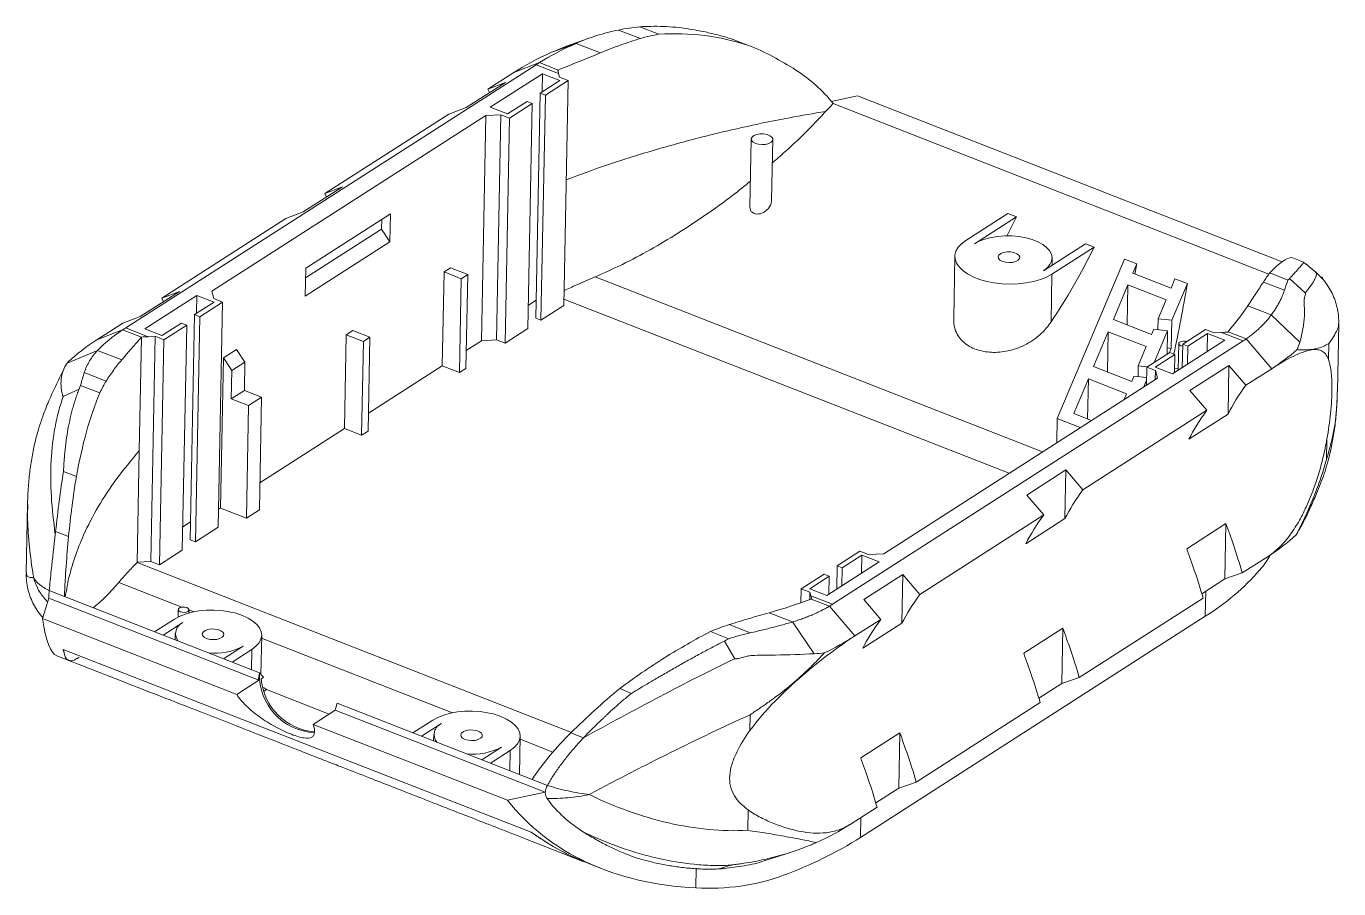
# Model space of a CAD drawing. Header units: inches. Extents: x 1582 to 2189, y 327 to 504.
# Drawn here: x 1750.76 to 1781.13, y 371.31 to 391.26 of the extents above; entities that cross this region are included whole.
import ezdxf

# ---------------------------------------------------------------- set-up
doc = ezdxf.new("R2010")
doc.units = ezdxf.units.IN
doc.header["$LTSCALE"] = 15

msp = doc.modelspace()

# ---------------------------------------------------------------- linework, layer by layer
at = {"color": 7, "linetype": 'Continuous', "lineweight": 15}
for p, q in [((1764.465, 391.169), (1764.97, 390.972)), ((1764.956, 391.244), (1765.401, 391.07)), ((1763.486, 390.859), (1762.945, 390.667)), ((1763.785, 390.98), (1763.265, 390.792)), ((1763.487, 390.859), (1764.045, 390.641)), ((1767.173, 390.93), (1767.472, 390.813)), ((1763.265, 390.792), (1762.945, 390.667)), ((1762.56, 390.366), (1753.063, 384.279)), ((1762.635, 390.414), (1762.041, 390.187)), ((1762.56, 390.366), (1763.078, 390.164)), ((1762.635, 390.414), (1763.07, 390.244)), ((1763.069, 390.196), (1763.07, 390.243)), ((1760.943, 389.378), (1761.848, 389.959)), ((1761.443, 389.804), (1762.041, 390.187)), ((1761.848, 389.959), (1761.443, 389.804)), ((1761.499, 389.384), (1762.706, 390.158)), ((1763.105, 390.002), (1762.652, 389.712)), ((1762.698, 389.741), (1762.706, 390.158)), ((1762.706, 390.158), (1763.105, 390.002)), ((1762.772, 389.665), (1763.3, 390.004)), ((1763.101, 390.082), (1763.078, 390.164)), ((1763.3, 390.004), (1763.101, 390.082)), ((1763.3, 390.004), (1763.198, 384.796)), ((1761.443, 389.804), (1761.478, 389.721)), ((1762.55, 384.504), (1762.652, 389.712)), ((1762.652, 389.712), (1762.772, 389.665)), ((1762.67, 384.457), (1762.772, 389.665)), ((1769.385, 389.518), (1769.994, 389.647)), ((1769.994, 389.647), (1779.82, 385.81)), ((1760.538, 389.224), (1760.943, 389.378)), ((1761.898, 389.229), (1761.499, 389.384)), ((1762.351, 389.519), (1761.898, 389.229)), ((1761.942, 389.134), (1762.47, 389.472)), ((1762.47, 389.472), (1762.351, 389.519)), ((1762.368, 384.264), (1762.47, 389.472)), ((1769.428, 389.467), (1779.515, 385.527)), ((1761.393, 389.192), (1755.056, 385.131)), ((1757.671, 387.387), (1760.538, 389.224)), ((1761.291, 383.984), (1761.393, 389.192)), ((1761.393, 389.192), (1761.743, 389.211)), ((1761.743, 389.211), (1761.641, 384.003)), ((1761.743, 389.211), (1761.942, 389.134)), ((1761.942, 389.134), (1761.84, 383.925)), ((1767.535, 388.647), (1767.504, 387.081)), ((1768.007, 387.231), (1768.035, 388.638)), ((1757.171, 386.961), (1758.076, 387.541)), ((1758.076, 387.541), (1757.671, 387.387)), ((1757.671, 387.387), (1757.706, 387.304)), ((1756.766, 386.807), (1757.171, 386.961)), ((1757.227, 385.665), (1759.188, 386.922)), ((1759.188, 386.922), (1759.175, 386.271)), ((1773.475, 386.927), (1772.501, 386.303)), ((1773.674, 386.849), (1773.475, 386.927)), ((1753.9, 384.969), (1756.766, 386.807)), ((1758.985, 386.792), (1758.98, 386.566)), ((1773.674, 386.849), (1772.701, 386.226)), ((1773.674, 386.849), (1773.448, 386.405)), ((1758.98, 386.566), (1757.222, 385.439)), ((1758.98, 386.566), (1759.175, 386.271)), ((1759.175, 386.271), (1757.214, 385.014)), ((1774.295, 385.603), (1775.268, 386.227)), ((1774.494, 385.525), (1775.468, 386.149)), ((1775.468, 386.149), (1775.268, 386.227)), ((1772.248, 385.939), (1772.22, 384.491)), ((1774.495, 385.731), (1774.498, 385.895)), ((1776.17, 385.874), (1774.614, 382.183)), ((1776.457, 385.762), (1776.17, 385.874)), ((1776.457, 385.762), (1776.365, 385.545)), ((1776.457, 385.762), (1776.415, 385.526)), ((1780.042, 385.905), (1780.316, 385.798)), ((1780.316, 385.798), (1780.365, 385.757)), ((1757.214, 385.014), (1757.227, 385.665)), ((1760.428, 385.574), (1760.385, 383.404)), ((1760.579, 385.671), (1760.428, 385.574)), ((1760.428, 385.574), (1760.826, 385.419)), ((1760.977, 385.515), (1760.579, 385.671)), ((1760.826, 385.419), (1760.784, 383.248)), ((1760.826, 385.419), (1760.977, 385.515)), ((1760.977, 385.515), (1760.935, 383.345)), ((1774.473, 384.419), (1774.494, 385.525)), ((1776.365, 385.545), (1777.248, 385.201)), ((1777.248, 385.201), (1777.339, 385.418)), ((1777.626, 385.306), (1777.339, 385.418)), ((1779.532, 385.551), (1779.955, 385.386)), ((1780.353, 385.089), (1779.986, 385.42)), ((1780.709, 385.463), (1780.756, 385.444)), ((1780.747, 385.417), (1780.756, 385.444)), ((1753.399, 384.544), (1754.304, 385.124)), ((1754.304, 385.124), (1753.9, 384.969)), ((1755.104, 384.957), (1755.056, 385.131)), ((1776.253, 385.278), (1775.915, 384.476)), ((1776.235, 384.351), (1776.253, 385.278)), ((1777.135, 384.933), (1776.253, 385.278)), ((1777.268, 384.456), (1777.626, 385.306)), ((1779.386, 385.342), (1779.872, 385.152)), ((1754.71, 385.033), (1753.503, 384.259)), ((1753.9, 384.969), (1753.934, 384.886)), ((1754.656, 384.587), (1755.109, 384.877)), ((1754.702, 384.616), (1754.71, 385.033)), ((1755.109, 384.877), (1754.71, 385.033)), ((1755.304, 384.879), (1754.775, 384.54)), ((1755.104, 384.957), (1755.304, 384.879)), ((1755.304, 384.879), (1755.202, 379.671)), ((1762.379, 384.805), (1762.559, 384.92)), ((1763.198, 384.796), (1762.67, 384.457)), ((1773.503, 380.921), (1763.201, 384.944)), ((1776.95, 384.494), (1777.135, 384.933)), ((1779.024, 384.792), (1779.567, 384.58)), ((1752.994, 384.389), (1753.399, 384.544)), ((1754.554, 379.379), (1754.656, 384.587)), ((1754.775, 384.54), (1754.656, 384.587)), ((1754.674, 379.332), (1754.775, 384.54)), ((1762.55, 384.504), (1762.67, 384.457)), ((1775.915, 384.476), (1776.797, 384.132)), ((1776.945, 384.241), (1776.95, 384.494)), ((1777.268, 384.456), (1776.95, 384.494)), ((1780.227, 383.948), (1779.567, 384.58)), ((1752.397, 384.006), (1752.994, 384.389)), ((1752.991, 384.233), (1752.397, 384.006)), ((1752.991, 384.233), (1753.426, 384.063)), ((1753.063, 384.279), (1753.581, 384.077)), ((1753.503, 384.259), (1753.902, 384.103)), ((1753.902, 384.103), (1754.354, 384.394)), ((1754.474, 384.347), (1753.946, 384.008)), ((1754.354, 384.394), (1754.474, 384.347)), ((1754.372, 379.139), (1754.474, 384.347)), ((1758.316, 384.22), (1758.165, 384.124)), ((1758.714, 384.065), (1758.316, 384.22)), ((1762.368, 384.264), (1761.84, 383.925)), ((1775.795, 384.191), (1775.457, 383.39)), ((1775.777, 383.265), (1775.795, 384.191)), ((1776.677, 383.847), (1775.795, 384.191)), ((1776.797, 384.132), (1776.848, 384.252)), ((1776.848, 384.252), (1777.166, 384.215)), ((1776.857, 383.481), (1777.166, 384.215)), ((1777.156, 383.673), (1777.166, 384.215)), ((1777.255, 383.805), (1777.268, 384.456)), ((1777.52, 383.906), (1778.048, 384.244)), ((1778.048, 384.244), (1778.247, 384.167)), ((1778.413, 384.176), (1778.247, 384.167)), ((1778.413, 384.176), (1778.916, 383.979)), ((1778.568, 384.192), (1778.99, 384.027)), ((1781.099, 382.814), (1781.129, 384.377)), ((1753.374, 381.438), (1753.426, 384.062)), ((1753.432, 384.069), (1753.432, 384.07)), ((1753.581, 384.077), (1753.746, 384.086)), ((1753.746, 384.086), (1753.644, 378.878)), ((1753.946, 384.008), (1753.746, 384.086)), ((1753.946, 384.008), (1753.844, 378.8)), ((1758.165, 384.124), (1758.122, 381.954)), ((1758.165, 384.124), (1758.563, 383.968)), ((1758.563, 383.968), (1758.521, 381.798)), ((1758.563, 383.968), (1758.714, 384.065)), ((1758.714, 384.065), (1758.672, 381.895)), ((1761.291, 383.984), (1760.943, 383.762)), ((1761.641, 384.003), (1761.291, 383.984)), ((1761.84, 383.925), (1761.641, 384.003)), ((1769.419, 377.892), (1778.916, 383.979)), ((1777.283, 383.22), (1778.49, 383.994)), ((1777.429, 383.918), (1777.417, 383.306)), ((1777.478, 383.867), (1777.519, 383.857)), ((1777.509, 383.365), (1777.52, 383.906)), ((1777.639, 383.859), (1777.52, 383.906)), ((1777.631, 383.443), (1777.639, 383.859)), ((1778.092, 384.149), (1777.639, 383.859)), ((1778.084, 383.733), (1778.092, 384.149)), ((1778.49, 383.994), (1778.092, 384.149)), ((1779.579, 383.338), (1778.989, 384.027)), ((1780.9, 383.917), (1780.892, 383.55)), ((1752.413, 383.762), (1751.705, 383.463)), ((1752.412, 383.761), (1752.971, 383.543)), ((1755.324, 383.588), (1755.256, 380.116)), ((1755.625, 383.782), (1755.324, 383.588)), ((1755.519, 383.294), (1755.324, 383.588)), ((1755.625, 383.782), (1755.82, 383.487)), ((1776.492, 383.407), (1776.677, 383.847)), ((1776.69, 383.374), (1777.218, 383.713)), ((1777.338, 383.666), (1776.885, 383.376)), ((1777.255, 383.805), (1777.158, 383.817)), ((1777.216, 383.711), (1777.255, 383.805)), ((1777.218, 383.713), (1777.338, 383.666)), ((1777.329, 383.25), (1777.338, 383.666)), ((1752.105, 383.247), (1752.61, 383.05)), ((1755.506, 382.643), (1755.519, 383.294)), ((1755.82, 383.487), (1755.519, 383.294)), ((1755.808, 382.836), (1755.82, 383.487)), ((1760.385, 383.404), (1758.68, 382.311)), ((1760.385, 383.404), (1760.784, 383.248)), ((1760.784, 383.248), (1760.935, 383.345)), ((1775.457, 383.39), (1776.339, 383.045)), ((1776.487, 383.154), (1776.492, 383.407)), ((1776.703, 383.382), (1776.492, 383.407)), ((1776.69, 383.374), (1776.682, 382.958)), ((1776.889, 383.296), (1776.69, 383.374)), ((1776.885, 383.376), (1777.283, 383.22)), ((1776.885, 383.088), (1776.889, 383.296)), ((1776.889, 383.296), (1776.938, 383.122)), ((1777.331, 383.353), (1777.418, 383.342)), ((1777.683, 382.834), (1778.589, 383.414)), ((1778.567, 382.287), (1778.589, 383.414)), ((1778.589, 383.414), (1778.981, 382.955)), ((1779.579, 383.338), (1778.981, 382.955)), ((1752.018, 382.952), (1752.463, 382.778)), ((1770.601, 379.06), (1776.938, 383.122)), ((1775.337, 383.105), (1774.999, 382.303)), ((1775.318, 382.178), (1775.337, 383.105)), ((1776.219, 382.76), (1775.337, 383.105)), ((1776.339, 383.045), (1776.39, 383.166)), ((1776.39, 383.166), (1776.685, 383.131)), ((1776.619, 382.918), (1776.684, 383.071)), ((1751.982, 382.863), (1751.616, 382.693)), ((1755.506, 382.643), (1755.808, 382.836)), ((1755.904, 382.487), (1755.506, 382.643)), ((1756.206, 382.68), (1755.808, 382.836)), ((1755.904, 382.487), (1756.206, 382.68)), ((1756.206, 382.68), (1756.155, 380.076)), ((1776.162, 382.624), (1776.219, 382.76)), ((1778.076, 382.375), (1777.683, 382.834)), ((1755.904, 382.487), (1755.854, 379.883)), ((1778.076, 382.375), (1775.209, 380.538)), ((1774.603, 381.626), (1774.614, 382.183)), ((1774.614, 382.183), (1775.148, 381.975)), ((1774.999, 382.303), (1775.41, 382.143)), ((1777.661, 381.707), (1778.567, 382.287)), ((1758.122, 381.954), (1756.167, 380.701)), ((1758.122, 381.954), (1758.521, 381.798)), ((1758.521, 381.798), (1758.672, 381.895)), ((1753.324, 378.854), (1753.374, 381.438)), ((1780.857, 381.717), (1780.847, 381.246)), ((1751.623, 380.964), (1751.922, 380.847)), ((1773.912, 380.416), (1774.817, 380.996)), ((1774.795, 379.87), (1774.817, 380.996)), ((1774.817, 380.996), (1775.209, 380.538)), ((1774.304, 379.958), (1773.912, 380.416)), ((1750.792, 380.201), (1750.761, 378.624)), ((1750.798, 380.173), (1750.798, 380.201)), ((1755.256, 380.116), (1755.21, 380.087)), ((1755.256, 380.116), (1755.854, 379.883)), ((1755.854, 379.883), (1756.155, 380.076)), ((1774.304, 379.958), (1771.438, 378.12)), ((1754.562, 379.795), (1754.382, 379.68)), ((1754.674, 379.332), (1755.202, 379.671)), ((1773.889, 379.289), (1774.795, 379.87)), ((1778.517, 379.755), (1777.612, 379.175)), ((1778.492, 378.475), (1778.517, 379.755)), ((1780.209, 379.603), (1780.176, 379.541)), ((1751.441, 379.574), (1751.741, 379.457)), ((1754.674, 379.332), (1754.554, 379.379)), ((1753.844, 378.8), (1754.372, 379.139)), ((1770.051, 379.119), (1769.523, 378.781)), ((1769.643, 378.734), (1770.095, 379.024)), ((1770.251, 379.042), (1770.051, 379.119)), ((1770.087, 378.608), (1770.095, 379.024)), ((1770.095, 379.024), (1770.494, 378.869)), ((1770.601, 379.06), (1770.251, 379.042)), ((1778.896, 378.615), (1779.494, 378.998)), ((1753.644, 378.878), (1753.324, 378.861)), ((1753.324, 378.854), (1763.376, 374.928)), ((1753.644, 378.878), (1753.844, 378.8)), ((1770.494, 378.869), (1769.287, 378.095)), ((1769.513, 378.24), (1769.523, 378.781)), ((1769.523, 378.781), (1769.643, 378.734)), ((1769.635, 378.318), (1769.643, 378.734)), ((1769.222, 378.588), (1768.693, 378.249)), ((1768.888, 378.251), (1769.341, 378.541)), ((1769.341, 378.541), (1769.222, 378.588)), ((1769.333, 378.124), (1769.341, 378.541)), ((1770.14, 377.999), (1771.045, 378.579)), ((1771.023, 377.452), (1771.045, 378.579)), ((1771.045, 378.579), (1771.438, 378.12)), ((1778.492, 378.475), (1777.961, 378.135)), ((1778.896, 378.615), (1778.492, 378.475)), ((1751.292, 378.205), (1751.643, 378.068)), ((1768.693, 378.249), (1768.687, 377.927)), ((1768.693, 378.249), (1768.893, 378.171)), ((1769.287, 378.095), (1768.888, 378.251)), ((1768.889, 377.999), (1768.893, 378.171)), ((1768.893, 378.171), (1768.916, 378.089)), ((1768.916, 378.089), (1769.419, 377.892)), ((1751.282, 378.029), (1751.135, 377.56)), ((1751.282, 378.029), (1756.14, 376.132)), ((1751.643, 378.068), (1756.159, 376.304)), ((1768.923, 378.011), (1769.346, 377.846)), ((1769.935, 377.157), (1769.344, 377.846)), ((1770.532, 377.54), (1770.14, 377.999)), ((1775.124, 376.198), (1777.991, 378.035)), ((1755.63, 375.804), (1751.135, 377.56)), ((1754.188, 377.546), (1753.73, 377.253)), ((1754.277, 377.768), (1754.273, 377.595)), ((1754.525, 377.689), (1754.527, 377.763)), ((1767.95, 377.694), (1768.493, 377.482)), ((1768.992, 376.747), (1768.493, 377.482)), ((1770.532, 377.54), (1769.935, 377.157)), ((1778.04, 377.612), (1770.065, 372.5)), ((1754.387, 377.469), (1753.929, 377.175)), ((1754.21, 377.213), (1754.207, 377.067)), ((1756.192, 376.269), (1756.209, 377.174)), ((1766.594, 377.259), (1767.017, 377.094)), ((1767.026, 377.42), (1767.512, 377.23)), ((1770.118, 376.872), (1771.023, 377.452)), ((1774.745, 377.337), (1773.84, 376.757)), ((1774.72, 376.057), (1774.745, 377.337)), ((1755.324, 376.63), (1755.782, 376.924)), ((1767.155, 376.631), (1766.914, 377.041)), ((1751.468, 376.701), (1751.745, 376.593)), ((1762.445, 372.618), (1751.619, 376.846)), ((1751.619, 376.846), (1762.445, 372.618)), ((1755.524, 376.552), (1755.981, 376.846)), ((1756.14, 376.132), (1755.63, 375.804)), ((1756.201, 376.17), (1756.252, 376.203)), ((1756.251, 375.968), (1756.323, 375.917)), ((1774.72, 376.057), (1774.189, 375.717)), ((1775.124, 376.198), (1774.72, 376.057)), ((1756.323, 375.917), (1756.268, 375.882)), ((1757.773, 375.35), (1756.323, 375.917)), ((1764.492, 375.939), (1764.766, 375.831)), ((1757.402, 375.112), (1757.912, 375.44)), ((1757.912, 375.44), (1762.771, 373.542)), ((1757.953, 375.604), (1762.469, 373.84)), ((1771.353, 373.78), (1774.219, 375.618)), ((1761.897, 373.357), (1757.402, 375.112)), ((1760.167, 375.211), (1759.709, 374.918)), ((1760.366, 375.134), (1759.908, 374.84)), ((1767.503, 374.968), (1767.51, 375.335)), ((1760.189, 374.878), (1760.186, 374.732)), ((1762.171, 373.957), (1762.188, 374.839)), ((1763.365, 374.918), (1763.657, 374.804)), ((1770.973, 374.92), (1770.068, 374.34)), ((1770.948, 373.64), (1770.973, 374.92)), ((1761.303, 374.295), (1761.761, 374.589)), ((1761.502, 374.218), (1761.96, 374.511)), ((1762.469, 373.84), (1762.819, 373.703)), ((1762.771, 373.542), (1761.897, 373.357)), ((1770.948, 373.64), (1770.417, 373.3)), ((1771.353, 373.78), (1770.948, 373.64)), ((1767.458, 372.664), (1767.467, 373.135)), ((1769.85, 372.817), (1770.447, 373.2)), ((1767.86, 371.967), (1768.441, 372.152)), ((1763.797, 371.886), (1764.074, 371.778)), ((1766.254, 371.33), (1766.263, 371.786)), ((1767.055, 371.857), (1766.8, 371.772))]:
    msp.add_line(p, q, dxfattribs=at)
at = {"color": 8, "linetype": 'Continuous', "lineweight": 15}
for p, q in [((1774.275, 381.415), (1763.921, 385.459)), ((1754.364, 377.825), (1752.902, 378.396)), ((1778.04, 377.612), (1778.051, 378.193)), ((1754.642, 377.716), (1754.527, 377.761)), ((1760.621, 375.381), (1756.208, 377.105)), ((1755.972, 376.377), (1755.981, 376.846)), ((1762.948, 374.472), (1762.187, 374.77)), ((1761.951, 374.042), (1761.96, 374.511)), ((1770.074, 372.961), (1770.065, 372.5))]:
    msp.add_line(p, q, dxfattribs=at)
at = {"color": 7, "linetype": 'Continuous', "lineweight": 15, "flags": 128}
for points in [[(1767.634, 388.546), (1767.707, 388.526), (1767.788, 388.518), (1767.869, 388.524), (1767.941, 388.543), (1767.996, 388.573), (1768.028, 388.61), (1768.034, 388.651), (1768.013, 388.691), (1767.967, 388.725), (1767.901, 388.751), (1767.823, 388.765), (1767.741, 388.765), (1767.663, 388.753), (1767.599, 388.728), (1767.555, 388.694), (1767.536, 388.655), (1767.544, 388.614), (1767.578, 388.576), (1767.634, 388.546)], [(1772.501, 386.303), (1772.4, 386.227), (1772.323, 386.144), (1772.273, 386.055), (1772.25, 385.963), (1772.254, 385.871), (1772.287, 385.779), (1772.346, 385.69), (1772.432, 385.606), (1772.541, 385.529), (1772.671, 385.461), (1772.82, 385.403), (1772.984, 385.356), (1773.16, 385.322), (1773.343, 385.301), (1773.529, 385.294), (1773.715, 385.3), (1773.896, 385.32), (1774.068, 385.354), (1774.228, 385.4), (1774.371, 385.457), (1774.494, 385.525)], [(1772.701, 386.226), (1772.811, 386.285), (1772.94, 386.334), (1773.084, 386.372), (1773.24, 386.397), (1773.402, 386.41), (1773.567, 386.408), (1773.73, 386.393), (1773.887, 386.366), (1774.034, 386.325), (1774.165, 386.274), (1774.279, 386.213), (1774.371, 386.143), (1774.439, 386.068), (1774.482, 385.988), (1774.498, 385.906), (1774.486, 385.825), (1774.448, 385.745), (1774.384, 385.671), (1774.295, 385.603)], [(1773.347, 385.818), (1773.42, 385.797), (1773.501, 385.79), (1773.582, 385.796), (1773.654, 385.815), (1773.709, 385.845), (1773.741, 385.882), (1773.747, 385.922), (1773.726, 385.962), (1773.68, 385.997), (1773.614, 386.022), (1773.536, 386.036), (1773.454, 386.037), (1773.376, 386.024), (1773.312, 386), (1773.268, 385.966), (1773.249, 385.926), (1773.256, 385.886), (1773.291, 385.848), (1773.347, 385.818)], [(1777.617, 383.968), (1777.585, 383.975), (1777.537, 383.977), (1777.491, 383.97), (1777.454, 383.954), (1777.433, 383.933), (1777.43, 383.909), (1777.446, 383.886), (1777.478, 383.867)], [(1754.326, 377.717), (1754.37, 377.706), (1754.419, 377.703), (1754.465, 377.711), (1754.501, 377.726), (1754.523, 377.748), (1754.526, 377.772), (1754.51, 377.795), (1754.477, 377.813), (1754.433, 377.825), (1754.385, 377.827), (1754.339, 377.82), (1754.302, 377.804), (1754.281, 377.783), (1754.278, 377.758), (1754.294, 377.735), (1754.326, 377.717)], [(1755.981, 376.846), (1756.077, 376.918), (1756.147, 376.998), (1756.192, 377.082), (1756.209, 377.169), (1756.199, 377.256), (1756.161, 377.342), (1756.097, 377.425), (1756.007, 377.502), (1755.895, 377.571), (1755.764, 377.631), (1755.615, 377.681), (1755.453, 377.718), (1755.282, 377.743), (1755.107, 377.754), (1754.931, 377.751), (1754.758, 377.735), (1754.594, 377.706), (1754.441, 377.664), (1754.305, 377.61), (1754.188, 377.546)], [(1754.934, 377.099), (1755.007, 377.079), (1755.088, 377.072), (1755.169, 377.078), (1755.241, 377.097), (1755.296, 377.127), (1755.328, 377.164), (1755.333, 377.204), (1755.312, 377.244), (1755.266, 377.279), (1755.201, 377.304), (1755.122, 377.318), (1755.04, 377.319), (1754.963, 377.306), (1754.898, 377.282), (1754.854, 377.248), (1754.835, 377.208), (1754.843, 377.168), (1754.877, 377.13), (1754.934, 377.099)], [(1761.96, 374.511), (1762.055, 374.583), (1762.126, 374.663), (1762.171, 374.747), (1762.188, 374.834), (1762.178, 374.921), (1762.14, 375.007), (1762.076, 375.09), (1761.986, 375.167), (1761.874, 375.236), (1761.742, 375.296), (1761.594, 375.346), (1761.432, 375.383), (1761.261, 375.408), (1761.086, 375.419), (1760.909, 375.417), (1760.737, 375.4), (1760.573, 375.371), (1760.42, 375.329), (1760.284, 375.275), (1760.167, 375.211)], [(1760.913, 374.765), (1760.985, 374.745), (1761.067, 374.737), (1761.148, 374.743), (1761.22, 374.762), (1761.275, 374.792), (1761.307, 374.829), (1761.312, 374.869), (1761.291, 374.909), (1761.245, 374.944), (1761.179, 374.969), (1761.101, 374.983), (1761.019, 374.984), (1760.942, 374.971), (1760.877, 374.947), (1760.833, 374.913), (1760.814, 374.874), (1760.822, 374.833), (1760.856, 374.795), (1760.913, 374.765)]]:
    msp.add_lwpolyline(points, dxfattribs=at)
at = {"color": 7, "linetype": 'Continuous', "lineweight": 15}
for centre, radius, start, end in [((1765.578, 384.617), 6.598, 114.0833, 122.4167), ((1754.876, 380.091), 4.634, 122.3417, 132.8916), ((1777.025, 387.358), 4.763, 302.4311, 311.277), ((1776.994, 382.942), 4.67, 302.3681, 312.4401), ((1775.077, 382.374), 5.609, 301.8917, 318.9189), ((1754.495, 377.213), 0.277, 112.8766, 218.9425), ((1755.117, 378.192), 1.433, 264.299, 297.6727), ((1766.475, 382.592), 6.443, 295.2474, 302.478), ((1757.488, 376.252), 1.33, 177.7433, 267.579), ((1757.534, 376.274), 1.338, 184.4582, 265.6232), ((1760.474, 374.878), 0.277, 112.8766, 218.9425), ((1761.096, 375.858), 1.433, 264.299, 297.6727), ((1766.334, 378.349), 6.555, 294.4029, 302.4344), ((1764.992, 380.573), 9.535, 290.2042, 302.1471)]:
    msp.add_arc(centre, radius, start, end, dxfattribs=at)
for centre, major_axis, ratio, start_param, end_param in [((1779.69, 385.098), (0.824, 7.725), 0.131945, 4.767064, 4.771376), ((1752.328, 384.417), (0.824, 7.725), 0.131945, 2.67698, 3.105655), ((1768.67, 378.035), (7.104, 4.193), 0.738153, 3.237853, 3.984422)]:
    msp.add_ellipse(centre, major_axis=major_axis, ratio=ratio, start_param=start_param, end_param=end_param, dxfattribs=at)
for points, knots in [([(1764.465, 391.169), (1764.378, 391.151), (1764.292, 391.131), (1764.124, 391.088), (1764.041, 391.064), (1763.796, 390.987), (1763.637, 390.927), (1763.487, 390.859)], [0, 0, 0, 0, 0.25, 0.25, 0.5, 0.5, 1, 1, 1, 1]), ([(1765.069, 391.25), (1765.05, 391.249), (1765.012, 391.247), (1764.975, 391.245), (1764.956, 391.244)], [0, 0, 0, 0, 0.500631, 1, 1, 1, 1]), ([(1767.173, 390.93), (1767.131, 390.944), (1767.047, 390.972), (1766.922, 391.009), (1766.743, 391.06), (1766.51, 391.117), (1766.222, 391.175), (1765.935, 391.218), (1765.645, 391.245), (1765.357, 391.258), (1765.164, 391.253), (1765.069, 391.25)], [0, 0, 0, 0, 0.060099, 0.119501, 0.17821, 0.315555, 0.450245, 0.587749, 0.723353, 0.862282, 1, 1, 1, 1]), ([(1764.045, 390.641), (1764.197, 390.704), (1764.349, 390.764), (1764.658, 390.874), (1764.813, 390.924), (1764.97, 390.972)], [0, 0, 0, 0, 0.5, 0.5, 1, 1, 1, 1]), ([(1765.401, 391.07), (1765.756, 391.095), (1766.106, 391.084), (1766.797, 390.998), (1767.138, 390.922), (1767.472, 390.813)], [0, 0, 0, 0, 0.5, 0.5, 1, 1, 1, 1]), ([(1768.568, 390.242), (1768.731, 390.137), (1768.887, 390.021), (1769.177, 389.763), (1769.312, 389.622), (1769.428, 389.467)], [0, 0, 0, 0, 0.5, 0.5, 1, 1, 1, 1]), ([(1768.024, 388.098), (1768.121, 388.181), (1768.418, 388.436), (1768.892, 388.891), (1769.248, 389.274), (1769.428, 389.467)], [0, 0, 0, 0, 0.194388, 0.595536, 1, 1, 1, 1]), ([(1763.921, 385.459), (1764.132, 385.552), (1764.555, 385.741), (1765.198, 386.083), (1765.842, 386.465), (1766.482, 386.889), (1767.044, 387.291), (1767.382, 387.564), (1767.516, 387.672)], [0, 0, 0, 0, 0.174988, 0.350866, 0.527534, 0.705011, 0.883332, 1, 1, 1, 1]), ([(1767.602, 386.927), (1767.624, 386.921), (1767.667, 386.91), (1767.743, 386.919), (1767.819, 386.948), (1767.895, 387), (1767.959, 387.074), (1768.002, 387.156), (1768.002, 387.209), (1768.003, 387.23)], [0, 0, 0, 0, 0.1245186, 0.2488009, 0.3792109, 0.5259509, 0.6930098, 0.8782513, 1, 1, 1, 1]), ([(1767.507, 387.081), (1767.508, 387.055), (1767.511, 387.005), (1767.551, 386.953), (1767.588, 386.934), (1767.602, 386.927)], [0, 0, 0, 0, 0.390097, 0.768865, 1, 1, 1, 1]), ([(1780.042, 385.905), (1779.983, 385.905), (1779.913, 385.876), (1779.744, 385.758), (1779.646, 385.671), (1779.532, 385.551)], [0, 0, 0, 0, 0.5, 0.5, 1, 1, 1, 1]), ([(1779.986, 385.42), (1780.001, 385.435), (1780.03, 385.466), (1780.07, 385.509), (1780.107, 385.549), (1780.141, 385.586), (1780.172, 385.621), (1780.201, 385.652), (1780.232, 385.687), (1780.263, 385.724), (1780.29, 385.757), (1780.308, 385.782), (1780.313, 385.793), (1780.316, 385.798)], [0, 0, 0, 0, 0.070608, 0.141593, 0.212966, 0.284742, 0.356931, 0.429546, 0.502599, 0.625804, 0.751094, 0.874164, 1, 1, 1, 1]), ([(1780.591, 385.574), (1780.552, 385.607), (1780.478, 385.67), (1780.405, 385.733), (1780.37, 385.762)], [0, 0, 0, 0, 0.527517, 1, 1, 1, 1]), ([(1763.205, 385.142), (1763.302, 385.187), (1763.538, 385.295), (1763.78, 385.398), (1763.921, 385.459)], [0, 0, 0, 0, 0.413761, 1, 1, 1, 1]), ([(1779.955, 385.386), (1779.947, 385.367), (1779.931, 385.325), (1779.903, 385.248), (1779.883, 385.186), (1779.872, 385.152)], [0, 0, 0, 0, 0.271398, 0.604732, 1, 1, 1, 1]), ([(1779.955, 385.386), (1779.96, 385.392), (1779.971, 385.403), (1779.981, 385.414), (1779.986, 385.42)], [0, 0, 0, 0, 0.499408, 1, 1, 1, 1]), ([(1781.127, 384.376), (1781.128, 384.416), (1781.13, 384.511), (1781.111, 384.666), (1781.073, 384.836), (1781.014, 385.004), (1780.935, 385.166), (1780.833, 385.321), (1780.72, 385.459), (1780.631, 385.537), (1780.591, 385.572)], [0, 0, 0, 0, 0.091625, 0.219886, 0.349615, 0.480196, 0.611252, 0.742568, 0.884745, 1, 1, 1, 1]), ([(1777.626, 385.306), (1777.576, 385.022), (1777.477, 384.459), (1777.368, 383.934), (1777.314, 383.675)], [0, 0, 0, 0, 0.5053906, 1, 1, 1, 1]), ([(1779.386, 385.342), (1779.331, 385.255), (1779.272, 385.167), (1779.152, 384.983), (1779.089, 384.888), (1779.024, 384.792)], [0, 0, 0, 0, 0.5, 0.5, 1, 1, 1, 1]), ([(1779.567, 384.58), (1779.587, 384.608), (1779.628, 384.664), (1779.682, 384.747), (1779.731, 384.83), (1779.774, 384.912), (1779.813, 384.993), (1779.846, 385.072), (1779.863, 385.125), (1779.872, 385.152)], [0, 0, 0, 0, 0.142983, 0.285871, 0.428699, 0.571542, 0.714342, 0.856852, 1, 1, 1, 1]), ([(1780.227, 383.948), (1780.291, 384.157), (1780.325, 384.362), (1780.335, 384.611), (1780.336, 384.661), (1780.334, 384.758), (1780.332, 384.807), (1780.328, 384.877), (1780.328, 384.9), (1780.329, 384.932), (1780.33, 384.942), (1780.334, 384.96), (1780.337, 384.969), (1780.344, 384.995), (1780.349, 385.013), (1780.355, 385.039), (1780.356, 385.048), (1780.358, 385.062), (1780.359, 385.067), (1780.358, 385.074), (1780.358, 385.077), (1780.358, 385.081), (1780.357, 385.082), (1780.356, 385.086), (1780.355, 385.088), (1780.353, 385.089)], [0, 0, 0, 0, 0.5, 0.5, 0.625, 0.625, 0.75, 0.75, 0.8125, 0.8125, 0.84375, 0.84375, 0.875, 0.875, 0.9375, 0.9375, 0.96875, 0.96875, 0.984375, 0.984375, 0.992188, 0.992188, 0.996094, 0.996094, 1, 1, 1, 1]), ([(1772.226, 384.491), (1772.224, 384.453), (1772.22, 384.356), (1772.26, 384.211), (1772.337, 384.067), (1772.448, 383.946), (1772.581, 383.851), (1772.737, 383.78), (1772.908, 383.734), (1773.092, 383.713), (1773.283, 383.716), (1773.479, 383.745), (1773.673, 383.799), (1773.864, 383.88), (1774.048, 383.987), (1774.219, 384.121), (1774.363, 384.267), (1774.439, 384.372), (1774.473, 384.419)], [0, 0, 0, 0, 0.0451287, 0.1145609, 0.1864488, 0.249348, 0.3142555, 0.3742478, 0.4360248, 0.49532, 0.5562895, 0.616491, 0.6782987, 0.7412502, 0.8057713, 0.8739419, 0.9437106, 1, 1, 1, 1]), ([(1778.989, 384.027), (1779.018, 384.048), (1779.076, 384.09), (1779.158, 384.154), (1779.236, 384.22), (1779.31, 384.289), (1779.381, 384.358), (1779.447, 384.43), (1779.51, 384.504), (1779.548, 384.554), (1779.567, 384.58)], [0, 0, 0, 0, 0.125316, 0.250309, 0.375095, 0.499791, 0.624512, 0.749377, 0.874501, 1, 1, 1, 1]), ([(1780.167, 383.779), (1780.207, 383.774), (1780.247, 383.773), (1780.323, 383.773), (1780.361, 383.774), (1780.469, 383.78), (1780.536, 383.788), (1780.659, 383.814), (1780.716, 383.831), (1780.792, 383.863), (1780.816, 383.876), (1780.86, 383.898), (1780.881, 383.908), (1780.9, 383.917)], [0, 0, 0, 0, 0.125, 0.125, 0.25, 0.25, 0.5, 0.5, 0.75, 0.75, 0.875, 0.875, 1, 1, 1, 1]), ([(1752.412, 383.761), (1752.376, 383.724), (1752.343, 383.685), (1752.282, 383.604), (1752.253, 383.562), (1752.176, 383.433), (1752.134, 383.342), (1752.105, 383.247)], [0, 0, 0, 0, 0.25, 0.25, 0.5, 0.5, 1, 1, 1, 1]), ([(1780.892, 383.55), (1780.853, 383.656), (1780.8, 383.718), (1780.692, 383.768), (1780.652, 383.778), (1780.561, 383.782), (1780.511, 383.777), (1780.403, 383.754), (1780.344, 383.737), (1780.216, 383.689), (1780.146, 383.658), (1779.925, 383.55), (1779.761, 383.455), (1779.579, 383.338)], [0, 0, 0, 0, 0.25, 0.25, 0.375, 0.375, 0.5, 0.5, 0.625, 0.625, 0.75, 0.75, 1, 1, 1, 1]), ([(1780.857, 381.717), (1780.874, 381.812), (1780.889, 381.908), (1780.917, 382.104), (1780.929, 382.204), (1780.95, 382.403), (1780.958, 382.502), (1780.969, 382.694), (1780.972, 382.783), (1780.973, 382.951), (1780.971, 383.027), (1780.964, 383.165), (1780.959, 383.227), (1780.938, 383.394), (1780.918, 383.48), (1780.892, 383.55)], [0, 0, 0, 0, 0.125, 0.125, 0.25, 0.25, 0.375, 0.375, 0.5, 0.5, 0.625, 0.625, 0.75, 0.75, 1, 1, 1, 1]), ([(1751.656, 383.374), (1751.589, 383.242), (1751.458, 382.983), (1751.287, 382.606), (1751.155, 382.275), (1751.051, 381.971), (1750.969, 381.669), (1750.899, 381.341), (1750.844, 380.984), (1750.809, 380.611), (1750.792, 380.343), (1750.793, 380.199), (1750.793, 380.187)], [0, 0, 0, 0, 0.136, 0.265881, 0.383153, 0.47019, 0.561292, 0.664119, 0.769892, 0.878548, 0.989695, 1, 1, 1, 1]), ([(1751.705, 383.463), (1751.629, 383.352), (1751.585, 383.23), (1751.563, 383.035), (1751.563, 382.968), (1751.573, 382.864), (1751.578, 382.829), (1751.589, 382.777), (1751.593, 382.759), (1751.599, 382.732), (1751.602, 382.724), (1751.605, 382.71), (1751.607, 382.706), (1751.609, 382.7), (1751.61, 382.698), (1751.611, 382.695), (1751.612, 382.694), (1751.614, 382.692), (1751.614, 382.692), (1751.616, 382.693)], [0, 0, 0, 0, 0.5, 0.5, 0.75, 0.75, 0.875, 0.875, 0.9375, 0.9375, 0.96875, 0.96875, 0.984375, 0.984375, 0.992187, 0.992187, 0.996094, 0.996094, 1, 1, 1, 1]), ([(1752.971, 383.543), (1752.906, 383.468), (1752.844, 383.39), (1752.724, 383.225), (1752.666, 383.139), (1752.61, 383.05)], [0, 0, 0, 0, 0.5, 0.5, 1, 1, 1, 1]), ([(1752.018, 382.952), (1752.012, 382.937), (1752, 382.908), (1751.988, 382.878), (1751.982, 382.863)], [0, 0, 0, 0, 0.499369, 1, 1, 1, 1]), ([(1751.616, 382.693), (1751.597, 382.638), (1751.578, 382.581), (1751.542, 382.467), (1751.525, 382.409), (1751.478, 382.233), (1751.451, 382.112), (1751.381, 381.742), (1751.351, 381.483), (1751.323, 380.944), (1751.325, 380.665), (1751.359, 380.096), (1751.39, 379.806), (1751.434, 379.511)], [0, 0, 0, 0, 0.0625, 0.0625, 0.125, 0.125, 0.25, 0.25, 0.5, 0.5, 0.75, 0.75, 1, 1, 1, 1]), ([(1751.982, 382.863), (1751.968, 382.825), (1751.939, 382.748), (1751.899, 382.63), (1751.861, 382.509), (1751.815, 382.345), (1751.764, 382.135), (1751.714, 381.876), (1751.674, 381.609), (1751.648, 381.367), (1751.632, 381.151), (1751.626, 381.027), (1751.623, 380.964)], [0, 0, 0, 0, 0.068714, 0.137722, 0.207034, 0.276663, 0.412255, 0.549767, 0.684444, 0.821796, 0.910115, 1, 1, 1, 1]), ([(1752.463, 382.778), (1752.346, 382.5), (1752.244, 382.2), (1752.065, 381.555), (1751.988, 381.212), (1751.922, 380.847)], [0, 0, 0, 0, 0.5, 0.5, 1, 1, 1, 1]), ([(1781.085, 382.522), (1781.088, 382.562), (1781.096, 382.665), (1781.096, 382.771), (1781.097, 382.836)], [0, 0, 0, 0, 0.387099, 1, 1, 1, 1]), ([(1780.211, 379.602), (1780.26, 379.696), (1780.364, 379.894), (1780.506, 380.195), (1780.631, 380.48), (1780.731, 380.737), (1780.814, 380.969), (1780.894, 381.24), (1780.967, 381.546), (1781.027, 381.895), (1781.066, 382.202), (1781.077, 382.395), (1781.081, 382.463)], [0, 0, 0, 0, 0.1052, 0.221498, 0.337395, 0.42577, 0.508047, 0.591402, 0.703214, 0.817899, 0.935903, 1, 1, 1, 1]), ([(1779.494, 378.998), (1779.678, 379.116), (1779.842, 379.279), (1780.063, 379.575), (1780.132, 379.682), (1780.26, 379.903), (1780.319, 380.019), (1780.485, 380.377), (1780.579, 380.63), (1780.7, 381.026), (1780.736, 381.16), (1780.802, 381.433), (1780.831, 381.573), (1780.857, 381.717)], [0, 0, 0, 0, 0.25, 0.25, 0.375, 0.375, 0.5, 0.5, 0.75, 0.75, 0.875, 0.875, 1, 1, 1, 1]), ([(1780.145, 379.496), (1780.183, 379.571), (1780.221, 379.644), (1780.293, 379.791), (1780.328, 379.865), (1780.43, 380.086), (1780.494, 380.232), (1780.612, 380.524), (1780.666, 380.67), (1780.74, 380.886), (1780.763, 380.959), (1780.807, 381.102), (1780.828, 381.173), (1780.847, 381.246)], [0, 0, 0, 0, 0.125, 0.125, 0.25, 0.25, 0.5, 0.5, 0.75, 0.75, 0.875, 0.875, 1, 1, 1, 1]), ([(1751.741, 379.457), (1751.719, 379.233), (1751.7, 379.006), (1751.668, 378.541), (1751.654, 378.305), (1751.643, 378.068)], [0, 0, 0, 0, 0.5, 0.5, 1, 1, 1, 1]), ([(1779.548, 379.037), (1779.54, 379.022), (1779.472, 378.89), (1779.383, 378.783), (1779.305, 378.688)], [0, 0, 0, 0, 0.116389, 1, 1, 1, 1]), ([(1750.764, 378.625), (1750.762, 378.599), (1750.759, 378.519), (1750.773, 378.378), (1750.806, 378.206), (1750.86, 378.037), (1750.934, 377.874), (1751.029, 377.716), (1751.108, 377.621), (1751.149, 377.573)], [0, 0, 0, 0, 0.070337, 0.221216, 0.373923, 0.527711, 0.682115, 0.836852, 1, 1, 1, 1]), ([(1751.293, 378.206), (1751.201, 378.251), (1751.125, 378.3), (1751.005, 378.402), (1750.96, 378.455), (1750.931, 378.509)], [0, 0, 0, 0, 0.5, 0.5, 1, 1, 1, 1]), ([(1752.307, 377.808), (1752.35, 377.842), (1752.456, 377.923), (1752.653, 378.116), (1752.819, 378.303), (1752.902, 378.396)], [0, 0, 0, 0, 0.255057, 0.628459, 1, 1, 1, 1]), ([(1768.493, 377.482), (1768.532, 377.494), (1768.611, 377.519), (1768.725, 377.559), (1768.837, 377.601), (1768.946, 377.645), (1769.051, 377.692), (1769.152, 377.741), (1769.251, 377.792), (1769.313, 377.828), (1769.344, 377.846)], [0, 0, 0, 0, 0.125749, 0.251244, 0.3766, 0.501932, 0.627103, 0.751879, 0.876198, 1, 1, 1, 1]), ([(1767.026, 377.42), (1767.183, 377.469), (1767.338, 377.518), (1767.646, 377.609), (1767.799, 377.652), (1767.95, 377.694)], [0, 0, 0, 0, 0.5, 0.5, 1, 1, 1, 1]), ([(1767.512, 377.23), (1767.562, 377.241), (1767.662, 377.264), (1767.809, 377.298), (1767.953, 377.334), (1768.093, 377.37), (1768.23, 377.407), (1768.363, 377.444), (1768.45, 377.469), (1768.493, 377.482)], [0, 0, 0, 0, 0.1443043, 0.2881233, 0.431427, 0.5742387, 0.7166099, 0.8586922, 1, 1, 1, 1]), ([(1764.492, 375.939), (1764.833, 376.196), (1765.18, 376.433), (1765.881, 376.874), (1766.236, 377.076), (1766.594, 377.259)], [0, 0, 0, 0, 0.5, 0.5, 1, 1, 1, 1]), ([(1767.017, 377.094), (1767.058, 377.107), (1767.14, 377.134), (1767.264, 377.169), (1767.388, 377.202), (1767.471, 377.221), (1767.512, 377.23)], [0, 0, 0, 0, 0.249911, 0.499748, 0.749711, 1, 1, 1, 1]), ([(1764.766, 375.831), (1764.826, 375.868), (1764.946, 375.94), (1765.125, 376.046), (1765.334, 376.169), (1765.571, 376.308), (1765.842, 376.462), (1766.113, 376.614), (1766.384, 376.762), (1766.651, 376.905), (1766.827, 376.996), (1766.914, 377.041)], [0, 0, 0, 0, 0.0842, 0.167169, 0.248919, 0.374202, 0.497419, 0.624966, 0.751201, 0.87619, 1, 1, 1, 1]), ([(1766.914, 377.041), (1766.931, 377.05), (1766.966, 377.068), (1767, 377.085), (1767.017, 377.094)], [0, 0, 0, 0, 0.500592, 1, 1, 1, 1]), ([(1769.935, 377.157), (1769.753, 377.04), (1769.559, 376.906), (1769.152, 376.601), (1768.937, 376.429), (1768.509, 376.062), (1768.295, 375.864), (1767.877, 375.436), (1767.679, 375.212), (1767.503, 374.968)], [0, 0, 0, 0, 0.25, 0.25, 0.5, 0.5, 0.75, 0.75, 1, 1, 1, 1]), ([(1751.619, 376.846), (1751.629, 376.794), (1751.65, 376.69), (1751.705, 376.605), (1751.786, 376.576), (1751.877, 376.596), (1751.954, 376.65), (1751.985, 376.671)], [0, 0, 0, 0, 0.210912, 0.423288, 0.640207, 0.85869, 1, 1, 1, 1]), ([(1751.619, 376.846), (1751.63, 376.793), (1751.652, 376.687), (1751.694, 376.613), (1751.734, 376.604), (1751.744, 376.601)], [0, 0, 0, 0, 0.419633, 0.839294, 1, 1, 1, 1]), ([(1751.741, 376.594), (1752.032, 376.481), (1752.595, 376.261), (1753.408, 375.943), (1754.163, 375.649), (1754.857, 375.378), (1755.492, 375.13), (1756.058, 374.909), (1756.557, 374.714), (1756.993, 374.543), (1757.389, 374.389), (1757.756, 374.245), (1758.19, 374.076), (1758.68, 373.885), (1759.118, 373.714), (1759.43, 373.592), (1759.649, 373.506), (1759.905, 373.406), (1760.233, 373.278), (1760.642, 373.118), (1761.138, 372.925), (1761.704, 372.704), (1762.339, 372.456), (1763.045, 372.18), (1763.539, 371.987), (1763.798, 371.886)], [0, 0, 0, 0, 0.072357, 0.139788, 0.202291, 0.259863, 0.312501, 0.360203, 0.400655, 0.436714, 0.468792, 0.499213, 0.528334, 0.576997, 0.621518, 0.637872, 0.655174, 0.676427, 0.701705, 0.737054, 0.778126, 0.824936, 0.877503, 0.935849, 1, 1, 1, 1]), ([(1763.657, 374.804), (1763.946, 374.965), (1764.238, 375.124), (1764.828, 375.442), (1765.123, 375.599), (1766.001, 376.06), (1766.58, 376.356), (1767.155, 376.631)], [0, 0, 0, 0, 0.25, 0.25, 0.5, 0.5, 1, 1, 1, 1]), ([(1767.155, 376.631), (1767.157, 376.628), (1767.16, 376.628), (1767.165, 376.627), (1767.167, 376.627), (1767.175, 376.627), (1767.18, 376.628), (1767.195, 376.63), (1767.205, 376.632), (1767.234, 376.638), (1767.254, 376.642), (1767.312, 376.657), (1767.35, 376.667), (1767.408, 376.682), (1767.427, 376.687), (1767.465, 376.696), (1767.485, 376.699), (1767.544, 376.706), (1767.583, 376.707), (1767.702, 376.712), (1767.781, 376.712), (1767.938, 376.714), (1768.016, 376.715), (1768.404, 376.721), (1768.705, 376.731), (1768.992, 376.747)], [0, 0, 0, 0, 0.003906, 0.003906, 0.007813, 0.007813, 0.015625, 0.015625, 0.03125, 0.03125, 0.0625, 0.0625, 0.125, 0.125, 0.15625, 0.15625, 0.1875, 0.1875, 0.25, 0.25, 0.375, 0.375, 0.5, 0.5, 1, 1, 1, 1]), ([(1769.223, 376.765), (1769.162, 376.695), (1769.099, 376.628), (1768.97, 376.496), (1768.904, 376.431), (1768.704, 376.24), (1768.565, 376.116), (1768.278, 375.878), (1768.13, 375.765), (1767.901, 375.602), (1767.824, 375.549), (1767.668, 375.442), (1767.589, 375.389), (1767.51, 375.335)], [0, 0, 0, 0, 0.125, 0.125, 0.25, 0.25, 0.5, 0.5, 0.75, 0.75, 0.875, 0.875, 1, 1, 1, 1]), ([(1757.402, 375.112), (1757.428, 375.038), (1757.438, 374.976), (1757.43, 374.902), (1757.424, 374.88), (1757.402, 374.844), (1757.387, 374.829), (1757.329, 374.796), (1757.271, 374.789), (1757.153, 374.805), (1757.107, 374.815), (1757.008, 374.843), (1756.955, 374.861), (1756.839, 374.906), (1756.778, 374.932), (1756.653, 374.991), (1756.588, 375.024), (1756.398, 375.128), (1756.273, 375.207), (1756.102, 375.329), (1756.047, 375.371), (1755.944, 375.456), (1755.896, 375.499), (1755.762, 375.629), (1755.687, 375.717), (1755.63, 375.804)], [0, 0, 0, 0, 0.125, 0.125, 0.1875, 0.1875, 0.25, 0.25, 0.375, 0.375, 0.4375, 0.4375, 0.5, 0.5, 0.5625, 0.5625, 0.625, 0.625, 0.75, 0.75, 0.8125, 0.8125, 0.875, 0.875, 1, 1, 1, 1]), ([(1763.657, 374.804), (1763.708, 374.857), (1763.801, 374.953), (1763.929, 375.082), (1764.032, 375.182), (1764.109, 375.255), (1764.16, 375.303), (1764.217, 375.358), (1764.289, 375.423), (1764.384, 375.509), (1764.479, 375.593), (1764.575, 375.674), (1764.67, 375.754), (1764.734, 375.806), (1764.766, 375.831)], [0, 0, 0, 0, 0.146208, 0.26583, 0.360035, 0.429729, 0.476389, 0.50013, 0.58551, 0.670036, 0.753728, 0.836606, 0.91869, 1, 1, 1, 1]), ([(1767.51, 375.335), (1766.899, 375.06), (1766.281, 374.763), (1765.341, 374.298), (1765.025, 374.138), (1764.402, 373.818), (1764.094, 373.655), (1763.789, 373.489)], [0, 0, 0, 0, 0.5, 0.5, 0.75, 0.75, 1, 1, 1, 1]), ([(1762.469, 373.84), (1762.592, 374.034), (1762.732, 374.219), (1763.034, 374.579), (1763.196, 374.751), (1763.365, 374.918)], [0, 0, 0, 0, 0.5, 0.5, 1, 1, 1, 1]), ([(1762.819, 373.703), (1762.84, 373.739), (1762.881, 373.81), (1762.949, 373.917), (1763.02, 374.025), (1763.097, 374.134), (1763.179, 374.244), (1763.265, 374.355), (1763.356, 374.466), (1763.452, 374.579), (1763.552, 374.692), (1763.622, 374.766), (1763.657, 374.804)], [0, 0, 0, 0, 0.090028, 0.182057, 0.276183, 0.372502, 0.471109, 0.572103, 0.67554, 0.781379, 0.889558, 1, 1, 1, 1]), ([(1767.467, 373.135), (1767.405, 373.18), (1767.346, 373.228), (1767.236, 373.336), (1767.186, 373.396), (1767.104, 373.529), (1767.073, 373.603), (1767.036, 373.764), (1767.032, 373.849), (1767.047, 374.025), (1767.066, 374.115), (1767.121, 374.292), (1767.157, 374.381), (1767.282, 374.641), (1767.386, 374.807), (1767.503, 374.968)], [0, 0, 0, 0, 0.125, 0.125, 0.25, 0.25, 0.375, 0.375, 0.5, 0.5, 0.625, 0.625, 0.75, 0.75, 1, 1, 1, 1]), ([(1762.771, 373.542), (1762.771, 373.553), (1762.773, 373.573), (1762.779, 373.605), (1762.789, 373.638), (1762.802, 373.671), (1762.813, 373.692), (1762.819, 373.703)], [0, 0, 0, 0, 0.1904, 0.385481, 0.585488, 0.790403, 1, 1, 1, 1]), ([(1762.814, 373.399), (1762.808, 373.407), (1762.797, 373.424), (1762.785, 373.451), (1762.776, 373.48), (1762.771, 373.51), (1762.771, 373.531), (1762.771, 373.542), (1762.771, 373.542)], [0, 0, 0, 0, 0.206204, 0.406176, 0.602145, 0.796476, 0.991596, 1, 1, 1, 1]), ([(1762.819, 373.703), (1762.976, 373.652), (1763.136, 373.609), (1763.462, 373.537), (1763.627, 373.509), (1763.789, 373.489)], [0, 0, 0, 0, 0.5, 0.5, 1, 1, 1, 1]), ([(1762.814, 373.399), (1762.971, 373.395), (1763.132, 373.402), (1763.46, 373.433), (1763.626, 373.457), (1763.789, 373.489)], [0, 0, 0, 0, 0.5, 0.5, 1, 1, 1, 1]), ([(1763.673, 372.613), (1763.504, 372.719), (1763.346, 372.836), (1763.058, 373.095), (1762.926, 373.238), (1762.814, 373.399)], [0, 0, 0, 0, 0.5, 0.5, 1, 1, 1, 1]), ([(1763.789, 373.489), (1764.087, 373.344), (1764.389, 373.217), (1765, 372.998), (1765.31, 372.907), (1765.929, 372.764), (1766.239, 372.713), (1766.852, 372.654), (1767.156, 372.647), (1767.458, 372.664)], [0, 0, 0, 0, 0.25, 0.25, 0.5, 0.5, 0.75, 0.75, 1, 1, 1, 1]), ([(1767.467, 373.135), (1767.561, 373.067), (1767.659, 373.01), (1767.858, 372.907), (1767.959, 372.861), (1768.263, 372.74), (1768.467, 372.678), (1768.874, 372.599), (1769.074, 372.585), (1769.372, 372.621), (1769.471, 372.644), (1769.664, 372.712), (1769.758, 372.758), (1769.85, 372.817)], [0, 0, 0, 0, 0.125, 0.125, 0.25, 0.25, 0.5, 0.5, 0.75, 0.75, 0.875, 0.875, 1, 1, 1, 1]), ([(1763.799, 371.89), (1763.652, 371.949), (1763.342, 372.075), (1762.888, 372.319), (1762.593, 372.518), (1762.445, 372.618)], [0, 0, 0, 0, 0.308383, 0.653309, 1, 1, 1, 1]), ([(1762.445, 372.618), (1762.622, 372.5), (1762.976, 372.265), (1763.435, 372.028), (1763.717, 371.924), (1763.8, 371.894)], [0, 0, 0, 0, 0.4132818, 0.8265914, 1, 1, 1, 1]), ([(1769.042, 372.38), (1768.985, 372.393), (1768.926, 372.405), (1768.807, 372.43), (1768.747, 372.442), (1768.561, 372.478), (1768.433, 372.502), (1768.169, 372.549), (1768.033, 372.573), (1767.822, 372.607), (1767.75, 372.618), (1767.605, 372.64), (1767.532, 372.651), (1767.458, 372.664)], [0, 0, 0, 0, 0.125, 0.125, 0.25, 0.25, 0.5, 0.5, 0.75, 0.75, 0.875, 0.875, 1, 1, 1, 1]), ([(1767.055, 371.857), (1766.987, 371.854), (1766.916, 371.851), (1766.777, 371.849), (1766.707, 371.85), (1766.498, 371.855), (1766.358, 371.864), (1765.936, 371.904), (1765.653, 371.952), (1765.083, 372.083), (1764.798, 372.167), (1764.231, 372.367), (1763.95, 372.482), (1763.673, 372.613)], [0, 0, 0, 0, 0.0625, 0.0625, 0.125, 0.125, 0.25, 0.25, 0.5, 0.5, 0.75, 0.75, 1, 1, 1, 1]), ([(1764.897, 372.021), (1764.853, 372.037), (1764.763, 372.068), (1764.63, 372.12), (1764.498, 372.175), (1764.365, 372.234), (1764.182, 372.322), (1763.948, 372.445), (1763.765, 372.556), (1763.673, 372.613)], [0, 0, 0, 0, 0.101941, 0.205238, 0.309947, 0.416119, 0.523805, 0.75765, 1, 1, 1, 1]), ([(1768.927, 372.331), (1768.638, 372.21), (1768.334, 372.111), (1767.863, 371.994), (1767.704, 371.96), (1767.462, 371.916), (1767.381, 371.903), (1767.259, 371.885), (1767.218, 371.879), (1767.157, 371.871), (1767.137, 371.868), (1767.106, 371.864), (1767.096, 371.863), (1767.08, 371.861), (1767.075, 371.86), (1767.067, 371.859), (1767.065, 371.859), (1767.06, 371.858), (1767.057, 371.858), (1767.055, 371.857)], [0, 0, 0, 0, 0.5, 0.5, 0.75, 0.75, 0.875, 0.875, 0.9375, 0.9375, 0.96875, 0.96875, 0.984375, 0.984375, 0.992188, 0.992188, 0.996094, 0.996094, 1, 1, 1, 1]), ([(1766.8, 371.772), (1766.748, 371.77), (1766.644, 371.766), (1766.487, 371.766), (1766.328, 371.771), (1766.169, 371.781), (1766.008, 371.795), (1765.797, 371.821), (1765.534, 371.864), (1765.217, 371.931), (1765.005, 371.991), (1764.897, 372.021)], [0, 0, 0, 0, 0.082693, 0.16582, 0.249395, 0.333437, 0.41796, 0.502981, 0.665225, 0.830867, 1, 1, 1, 1]), ([(1766.905, 371.779), (1766.888, 371.778), (1766.852, 371.775), (1766.817, 371.773), (1766.8, 371.772)], [0, 0, 0, 0, 0.499394, 1, 1, 1, 1]), ([(1767.859, 371.968), (1767.852, 371.966), (1767.698, 371.907), (1767.38, 371.836), (1767.064, 371.798), (1766.905, 371.779)], [0, 0, 0, 0, 0.022917, 0.508089, 1, 1, 1, 1]), ([(1768.285, 371.625), (1767.964, 371.505), (1767.634, 371.423), (1766.957, 371.327), (1766.61, 371.313), (1766.254, 371.33)], [0, 0, 0, 0, 0.5, 0.5, 1, 1, 1, 1])]:
    msp.add_open_spline(points, degree=3, knots=knots, dxfattribs=at)
for points in [[(1764.465, 391.169), (1764.629, 391.203), (1764.793, 391.228), (1764.956, 391.244)], [(1763.486, 390.859), (1763.17, 390.721), (1762.884, 390.572), (1762.635, 390.414)], [(1763.487, 390.859), (1763.487, 390.859), (1763.486, 390.859), (1763.486, 390.859)], [(1765.401, 391.07), (1765.257, 391.047), (1765.113, 391.014), (1764.97, 390.972)], [(1762.945, 390.667), (1762.925, 390.658), (1762.905, 390.65), (1762.886, 390.641)], [(1763.07, 390.244), (1763.389, 390.373), (1763.714, 390.506), (1764.045, 390.641)], [(1767.472, 390.813), (1767.855, 390.663), (1768.22, 390.467), (1768.568, 390.242)], [(1762.635, 390.414), (1762.61, 390.398), (1762.585, 390.382), (1762.56, 390.366)], [(1763.057, 390.239), (1763.061, 390.241), (1763.066, 390.242), (1763.07, 390.244)], [(1763.057, 390.238), (1763.061, 390.24), (1763.066, 390.242), (1763.07, 390.243)], [(1763.078, 390.164), (1763.071, 390.189), (1763.064, 390.214), (1763.057, 390.239)], [(1774.473, 384.419), (1774.836, 384.957), (1775.167, 385.534), (1775.468, 386.149)], [(1779.386, 385.342), (1779.437, 385.42), (1779.486, 385.49), (1779.532, 385.551)], [(1779.024, 384.792), (1778.882, 384.582), (1778.73, 384.382), (1778.568, 384.192)], [(1752.991, 384.233), (1752.757, 384.081), (1752.563, 383.923), (1752.413, 383.762)], [(1753.063, 384.279), (1753.039, 384.264), (1753.014, 384.248), (1752.991, 384.233)], [(1778.561, 384.184), (1778.512, 384.181), (1778.462, 384.178), (1778.413, 384.176)], [(1778.568, 384.192), (1778.566, 384.189), (1778.563, 384.187), (1778.561, 384.184)], [(1753.426, 384.063), (1753.264, 383.884), (1753.112, 383.711), (1752.971, 383.543)], [(1753.432, 384.07), (1753.43, 384.068), (1753.428, 384.065), (1753.426, 384.063)], [(1753.432, 384.069), (1753.43, 384.067), (1753.428, 384.064), (1753.426, 384.062)], [(1753.432, 384.07), (1753.482, 384.072), (1753.531, 384.075), (1753.581, 384.077)], [(1778.916, 383.979), (1778.941, 383.995), (1778.965, 384.011), (1778.989, 384.027)], [(1780.167, 383.779), (1780.189, 383.835), (1780.209, 383.891), (1780.227, 383.948)], [(1752.413, 383.762), (1752.413, 383.762), (1752.412, 383.762), (1752.412, 383.761)], [(1751.722, 383.486), (1751.716, 383.478), (1751.71, 383.471), (1751.705, 383.463)], [(1752.105, 383.247), (1752.076, 383.157), (1752.047, 383.059), (1752.018, 382.952)], [(1752.61, 383.05), (1752.559, 382.968), (1752.51, 382.877), (1752.463, 382.778)], [(1778.981, 382.955), (1778.813, 382.725), (1778.676, 382.502), (1778.567, 382.287)], [(1778.076, 382.375), (1777.908, 382.145), (1777.771, 381.922), (1777.661, 381.707)], [(1751.623, 380.964), (1751.554, 380.52), (1751.491, 380.052), (1751.441, 379.574)], [(1751.922, 380.847), (1751.847, 380.403), (1751.788, 379.935), (1751.741, 379.457)], [(1775.209, 380.538), (1775.041, 380.308), (1774.904, 380.085), (1774.795, 379.87)], [(1774.304, 379.958), (1774.136, 379.727), (1773.999, 379.505), (1773.889, 379.289)], [(1778.517, 379.755), (1778.63, 379.439), (1778.765, 379.075), (1778.896, 378.615)], [(1751.434, 379.511), (1751.401, 379.237), (1751.369, 378.956), (1751.34, 378.671)], [(1751.441, 379.574), (1751.439, 379.553), (1751.437, 379.532), (1751.434, 379.511)], [(1780.176, 379.541), (1780.167, 379.526), (1780.156, 379.511), (1780.145, 379.496)], [(1777.612, 379.175), (1777.725, 378.859), (1777.86, 378.495), (1777.991, 378.035)], [(1752.902, 378.396), (1752.935, 378.435), (1753.002, 378.512), (1753.106, 378.627), (1753.213, 378.741), (1753.287, 378.816), (1753.324, 378.854)], [(1751.34, 378.671), (1751.323, 378.517), (1751.307, 378.361), (1751.292, 378.205)], [(1751.292, 378.205), (1751.287, 378.144), (1751.283, 378.083), (1751.282, 378.029)], [(1768.916, 378.089), (1768.923, 378.064), (1768.929, 378.04), (1768.936, 378.015)], [(1771.438, 378.12), (1771.27, 377.89), (1771.132, 377.667), (1771.023, 377.452)], [(1767.95, 377.694), (1768.28, 377.787), (1768.605, 377.893), (1768.923, 378.011)], [(1768.923, 378.011), (1768.928, 378.012), (1768.932, 378.014), (1768.936, 378.015)], [(1769.345, 377.846), (1769.37, 377.861), (1769.394, 377.876), (1769.419, 377.892)], [(1770.532, 377.54), (1770.364, 377.31), (1770.227, 377.087), (1770.118, 376.872)], [(1766.594, 377.259), (1766.739, 377.321), (1766.883, 377.374), (1767.026, 377.42)], [(1774.745, 377.337), (1774.859, 377.021), (1774.993, 376.658), (1775.124, 376.198)], [(1768.992, 376.747), (1769.07, 376.751), (1769.147, 376.758), (1769.223, 376.765)], [(1773.84, 376.757), (1773.953, 376.441), (1774.088, 376.078), (1774.219, 375.618)], [(1756.159, 376.304), (1756.141, 376.246), (1756.134, 376.187), (1756.14, 376.132)], [(1756.252, 376.203), (1756.217, 376.237), (1756.186, 376.271), (1756.159, 376.304)], [(1763.365, 374.918), (1763.725, 375.273), (1764.099, 375.618), (1764.492, 375.939)], [(1757.912, 375.44), (1757.921, 375.489), (1757.935, 375.546), (1757.953, 375.604)], [(1770.973, 374.92), (1771.087, 374.604), (1771.221, 374.24), (1771.353, 373.78)], [(1770.068, 374.34), (1770.181, 374.024), (1770.316, 373.66), (1770.447, 373.2)], [(1769.042, 372.38), (1769.004, 372.364), (1768.966, 372.347), (1768.927, 372.331)]]:
    msp.add_open_spline(points, degree=3, dxfattribs=at)
at = {"color": 8, "linetype": 'Continuous', "lineweight": 15}
for points, knots in [([(1763.255, 387.705), (1763.547, 387.814), (1764.204, 388.058), (1765.283, 388.396), (1766.389, 388.699), (1767.438, 388.945), (1768.363, 389.136), (1768.977, 389.239), (1769.256, 389.286)], [0, 0, 0, 0, 0.160789, 0.3617, 0.560566, 0.715935, 0.870962, 1, 1, 1, 1]), ([(1780.353, 385.089), (1780.358, 385.096), (1780.414, 385.166), (1780.503, 385.285), (1780.586, 385.418), (1780.618, 385.512), (1780.615, 385.56), (1780.592, 385.57), (1780.589, 385.572)], [0, 0, 0, 0, 0.022481, 0.250766, 0.481049, 0.717146, 0.955029, 1, 1, 1, 1]), ([(1781.125, 384.376), (1781.126, 384.365), (1781.128, 384.328), (1781.094, 384.235), (1781.023, 384.098), (1780.941, 383.977), (1780.9, 383.917)], [0, 0, 0, 0, 0.126207, 0.413257, 0.705611, 1, 1, 1, 1]), ([(1780.847, 381.246), (1780.903, 381.439), (1781.016, 381.827), (1781.087, 382.362), (1781.091, 382.704), (1781.092, 382.814)], [0, 0, 0, 0, 0.401315, 0.807993, 1, 1, 1, 1]), ([(1753.374, 381.438), (1753.196, 381.225), (1752.842, 380.802), (1752.417, 380.15), (1752.099, 379.54), (1751.877, 378.971), (1751.735, 378.493), (1751.686, 378.188), (1751.665, 378.059)], [0, 0, 0, 0, 0.1983567, 0.3939406, 0.5875346, 0.7387837, 0.8897011, 1, 1, 1, 1]), ([(1750.931, 378.509), (1750.924, 378.552), (1750.881, 378.817), (1750.823, 379.296), (1750.786, 379.808), (1750.795, 380.092), (1750.798, 380.173)], [0, 0, 0, 0, 0.074178, 0.458325, 0.845152, 1, 1, 1, 1]), ([(1750.768, 378.625), (1750.766, 378.61), (1750.759, 378.559), (1750.804, 378.517), (1750.87, 378.502), (1750.92, 378.508), (1750.931, 378.509)], [0, 0, 0, 0, 0.155546, 0.527934, 0.900364, 1, 1, 1, 1]), ([(1751.255, 377.943), (1751.191, 378.017), (1751.074, 378.154), (1750.99, 378.331), (1750.952, 378.438), (1750.939, 378.481), (1750.934, 378.498), (1750.932, 378.505), (1750.931, 378.508), (1750.931, 378.509)], [0, 0, 0, 0, 0.413376, 0.769124, 0.906811, 0.962314, 0.984766, 0.993818, 1, 1, 1, 1])]:
    msp.add_open_spline(points, degree=3, knots=knots, dxfattribs=at)

doc.saveas('drawing.dxf')
